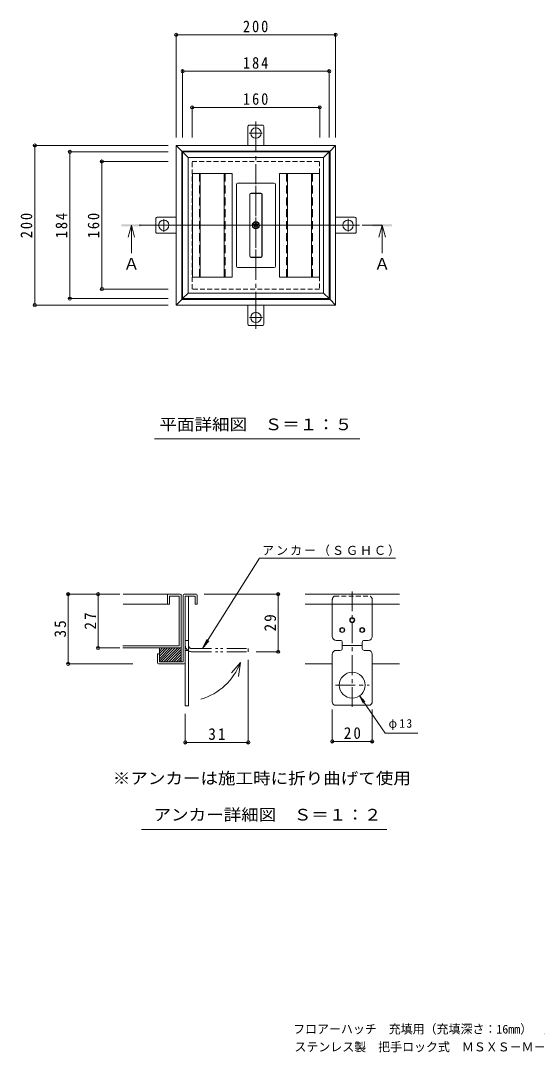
# Model space of a CAD drawing. Units: millimetres at full size, with parts at other scales. Extents: x -307 to 327, y -274 to 244.
# Drawn here: x -307 to -47, y -274 to 244 of the extents above; entities that cross this region are included whole.
import ezdxf
from ezdxf.enums import TextEntityAlignment as Align

# ---------------------------------------------------------------- set-up
doc = ezdxf.new("R2010")
doc.units = ezdxf.units.MM
doc.header["$LTSCALE"] = 2
doc.header["$PDMODE"] = 32
doc.header["$PDSIZE"] = 1.6
for name, pattern in [('CHAIN1', [8, 5, -1, 1, -1]), ('DASHED1', [1.8, 1.2, -0.6]), ('DASHED2', [3, 2, -1]), ('DOUBLE_CHAIN1', [8.8, 5, -1, 0.6, -0.6, 0.6, -1])]:
    doc.linetypes.add(name, pattern=pattern)
for name, color, linetype, lineweight in [('0-0_通り芯', 7, 'CHAIN1', 9), ('0-1_躯体', 2, 'Continuous', 9), ('0-2_仕上', 3, 'Continuous', 9), ('0-3_建具', 2, 'Continuous', 9), ('0-4_その他', 7, 'Continuous', 9), ('0-5_寸法', 4, 'Continuous', 9), ('D-1', 2, 'Continuous', 9), ('D-2', 3, 'Continuous', 9), ('D-4', 7, 'Continuous', 9), ('D-5', 7, 'Continuous', 9)]:
    doc.layers.add(name, color=color, linetype=linetype, lineweight=lineweight)
doc.layers.add('F-5_F-5ﾚｲﾔ', color=3, linetype='Continuous')
doc.styles.add('ＭＳ ゴシック', font='')
doc.styles.get('ＭＳ ゴシック').set_extended_font_data('MS Gothic')

msp = doc.modelspace()

# ---------------------------------------------------------------- linework, layer by layer
at = {"layer": '0-0_通り芯'}
for p, q in [((-188.715, 97.482), (-188.715, 186.709)), ((-237.26, 140.847), (-141.102, 140.847))]:
    msp.add_line(p, q, dxfattribs=at)
at = {"layer": '0-1_躯体', "linetype": 'CHAIN1'}
for p, q in [((-188.715, 192.846), (-188.715, 182.136)), ((-185.609, 187.087), (-192.09, 187.087)), ((-240.709, 140.847), (-229.998, 140.847)), ((-234.95, 143.856), (-234.95, 137.639)), ((-136.711, 140.847), (-147.422, 140.847)), ((-142.47, 137.73), (-142.47, 144.019)), ((-188.715, 88.848), (-188.715, 99.559)), ((-191.926, 94.607), (-185.391, 94.607))]:
    msp.add_line(p, q, dxfattribs=at)
at = {"layer": '0-1_躯体'}
for p, q in [((-192.715, 190.387), (-192.715, 180.847)), ((-192.302, 191.087), (-185.127, 191.087)), ((-184.715, 190.387), (-184.715, 180.847)), ((-225.915, 178.047), (-228.715, 180.847)), ((-228.715, 180.847), (-228.715, 100.847)), ((-148.715, 180.847), (-228.715, 180.847)), ((-225.915, 178.047), (-225.915, 103.647)), ((-151.515, 178.047), (-225.915, 178.047)), ((-151.515, 178.047), (-148.715, 180.847)), ((-151.515, 103.647), (-151.515, 178.047)), ((-148.715, 100.847), (-148.715, 180.847)), ((-238.95, 137.259), (-238.95, 144.434)), ((-238.25, 144.847), (-228.71, 144.847)), ((-139.17, 144.847), (-148.71, 144.847)), ((-138.47, 137.259), (-138.47, 144.434)), ((-238.25, 136.846), (-228.71, 136.846)), ((-139.17, 136.846), (-148.71, 136.846)), ((-225.915, 103.647), (-228.715, 100.847)), ((-225.915, 103.647), (-151.515, 103.647)), ((-151.515, 103.647), (-148.715, 100.847)), ((-228.715, 100.847), (-148.715, 100.847)), ((-192.715, 91.307), (-192.715, 100.847)), ((-184.715, 91.307), (-184.715, 100.847)), ((-192.302, 90.607), (-185.127, 90.607))]:
    msp.add_line(p, q, dxfattribs=at)
at = {"layer": '0-1_躯体', "linetype": 'DASHED1'}
for p, q in [((-220.715, 108.864), (-220.715, 172.864)), ((-220.715, 172.864), (-156.715, 172.864)), ((-156.715, 172.864), (-156.715, 108.864)), ((-156.715, 108.864), (-220.715, 108.864))]:
    msp.add_line(p, q, dxfattribs=at)
at = {"layer": '0-1_躯体'}
for centre in [(-188.715, 187.087), (-234.95, 140.847), (-142.47, 140.847), (-188.715, 94.607)]:
    msp.add_circle(centre, 2.6, dxfattribs=at)
for centre, start, end in [((-191.915, 190.387), 118.95502, 180), ((-185.515, 190.387), 0, 61.04498), ((-238.25, 144.047), 90, 151.04498), ((-139.17, 144.047), 28.95502, 90), ((-238.25, 137.647), 208.95502, 270), ((-139.17, 137.647), 270, 331.04498), ((-191.915, 91.307), 180, 241.04498), ((-185.515, 91.307), 298.95502, 0)]:
    msp.add_arc(centre, 0.8, start, end, dxfattribs=at)
at = {"layer": '0-2_仕上'}
for p, q in [((-222.715, 174.864), (-225.515, 177.664)), ((-225.515, 104.064), (-225.515, 177.664)), ((-225.515, 177.664), (-151.915, 177.664)), ((-154.715, 174.864), (-151.915, 177.664)), ((-151.915, 177.664), (-151.915, 104.064)), ((-222.715, 174.864), (-222.715, 106.864)), ((-154.715, 174.864), (-222.715, 174.864)), ((-154.715, 106.864), (-154.715, 174.864)), ((-198.515, 120.246), (-198.515, 161.446)), ((-197.915, 162.046), (-179.515, 162.046)), ((-178.915, 161.446), (-178.915, 120.246)), ((-191.815, 125.446), (-191.815, 156.246)), ((-191.715, 125.446), (-191.715, 156.246)), ((-191.115, 156.946), (-186.315, 156.946)), ((-191.115, 156.846), (-186.315, 156.846)), ((-185.715, 125.446), (-185.715, 156.246)), ((-185.615, 125.446), (-185.615, 156.246)), ((-191.115, 124.846), (-186.315, 124.846)), ((-191.115, 124.746), (-186.315, 124.746)), ((-197.915, 119.646), (-179.515, 119.646)), ((-222.715, 106.864), (-225.515, 104.064)), ((-151.915, 104.064), (-225.515, 104.064)), ((-222.715, 106.864), (-154.715, 106.864)), ((-154.715, 106.864), (-151.915, 104.064))]:
    msp.add_line(p, q, dxfattribs=at)
at = {"layer": '0-2_仕上', "linetype": 'CHAIN1'}
for p, q in [((-188.715, 118.699), (-188.715, 163.011)), ((-219.681, 140.847), (-201.953, 140.847)), ((-157.112, 140.847), (-176.517, 140.847))]:
    msp.add_line(p, q, dxfattribs=at)
at = {"layer": '0-2_仕上'}
for radius in [1.8, 1.6, 0.24]:
    msp.add_circle((-188.715, 140.846), radius, dxfattribs=at)
for centre, radius, start, end in [((-197.915, 161.446), 0.6, 90, 180), ((-179.515, 161.446), 0.6, 0, 90), ((-191.115, 156.246), 0.7, 90, 180), ((-191.115, 156.246), 0.6, 90, 180), ((-186.315, 156.246), 0.7, 0, 90), ((-186.315, 156.246), 0.6, 0, 90), ((-189.38, 141.063), 0.32, 78.67039, 245.32971), ((-189.614, 140.554), 0.24, 330.6705, 65.32962), ((-189.126, 140.28), 0.32, 150.67039, 317.32971), ((-189.27, 141.611), 0.24, 258.6705, 353.32962), ((-188.715, 141.546), 0.32, 6.67039, 173.32971), ((-188.715, 139.901), 0.24, 42.6705, 137.32962), ((-188.303, 140.28), 0.32, 222.67039, 29.32971), ((-188.159, 141.611), 0.24, 186.6705, 281.32962), ((-188.049, 141.063), 0.32, 294.67039, 101.32971), ((-187.815, 140.554), 0.24, 114.6705, 209.32962), ((-191.115, 125.446), 0.7, 180, 270), ((-191.115, 125.446), 0.6, 180, 270), ((-186.315, 125.446), 0.6, 270, 0), ((-186.315, 125.446), 0.7, 270, 0), ((-197.915, 120.246), 0.6, 180, 270), ((-179.515, 120.246), 0.6, 270, 0)]:
    msp.add_arc(centre, radius, start, end, dxfattribs=at)
at = {"layer": '0-3_建具'}
for p, q in [((-200.615, 166.847), (-220.615, 166.847)), ((-220.615, 166.847), (-220.615, 114.847)), ((-216.615, 114.847), (-216.615, 166.847)), ((-204.615, 114.847), (-204.615, 166.847)), ((-200.615, 166.847), (-200.615, 114.847)), ((-176.815, 166.847), (-156.815, 166.847)), ((-176.815, 166.847), (-176.815, 114.847)), ((-172.815, 114.847), (-172.815, 166.847)), ((-160.815, 114.847), (-160.815, 166.847)), ((-156.815, 166.847), (-156.815, 114.847)), ((-200.615, 114.847), (-220.615, 114.847)), ((-176.815, 114.847), (-156.815, 114.847))]:
    msp.add_line(p, q, dxfattribs=at)
at = {"layer": '0-3_建具', "linetype": 'DASHED2'}
for p, q in [((-217.095, 166.847), (-217.095, 114.847)), ((-204.135, 114.847), (-204.135, 166.847)), ((-173.295, 114.847), (-173.295, 166.847)), ((-160.335, 166.847), (-160.335, 114.847))]:
    msp.add_line(p, q, dxfattribs=at)
at = {"layer": '0-4_その他'}
for p, q in [((-228.715, 237.005), (-228.715, 184.847)), ((-228.715, 236.405), (-148.715, 236.405)), ((-148.715, 237.005), (-148.715, 184.847)), ((-225.497, 218.714), (-225.497, 184.847)), ((-225.497, 218.114), (-151.897, 218.114)), ((-151.897, 218.714), (-151.897, 184.847)), ((-220.697, 200.609), (-220.697, 184.847)), ((-220.697, 200.009), (-156.697, 200.009)), ((-156.697, 200.609), (-156.697, 184.847)), ((-300.296, 180.847), (-232.715, 180.847)), ((-299.696, 100.847), (-299.696, 180.847)), ((-282.707, 177.647), (-232.715, 177.647)), ((-282.107, 177.647), (-282.107, 104.047)), ((-266.614, 172.847), (-232.715, 172.847)), ((-266.014, 172.847), (-266.014, 108.847)), ((-266.614, 108.847), (-232.715, 108.847)), ((-282.707, 104.047), (-232.715, 104.047)), ((-300.296, 100.847), (-232.715, 100.847))]:
    msp.add_line(p, q, dxfattribs=at)
for p in [(-228.715, 236.405), (-148.715, 236.405), (-225.497, 218.114), (-151.897, 218.114), (-220.697, 200.009), (-156.697, 200.009), (-299.696, 180.847), (-282.107, 177.647), (-266.014, 172.847), (-266.014, 108.847), (-282.107, 104.047), (-299.696, 100.847)]:
    msp.add_point(p, dxfattribs=at)
at = {"layer": '0-5_寸法'}
for p, q in [((-251.173, 140.847), (-252.773, 134.847)), ((-251.173, 140.847), (-251.173, 126.847)), ((-251.173, 140.847), (-249.573, 134.847)), ((-125.348, 140.847), (-126.948, 134.847)), ((-125.348, 140.847), (-125.348, 126.847)), ((-125.348, 140.847), (-123.748, 134.847))]:
    msp.add_line(p, q, dxfattribs=at)
at = {"layer": '0-5_寸法', "linetype": 'CHAIN1'}
msp.add_line((-125.348, 140.847), (-247.812, 140.847), dxfattribs=at)
at = {"layer": '0-5_寸法', "color": 7}
msp.add_line((-239.675, 33.691), (-136.551, 33.691), dxfattribs=at)
at = {"layer": '0-5_寸法'}
for points in [[(-256.173, 140.347), (-246.173, 140.347), (-256.173, 141.347), (-246.173, 141.347)], [(-130.348, 140.347), (-120.348, 140.347), (-130.348, 141.347), (-120.348, 141.347)]]:
    msp.add_solid(points, dxfattribs=at)
at = {"layer": 'D-1'}
for p, q in [((-225.151, -44.696), (-225.151, -78.196)), ((-224.651, -44.196), (-218.651, -44.196)), ((-224.151, -78.696), (-224.151, -45.196)), ((-218.151, -44.696), (-218.151, -49.196)), ((-164.01, -44.196), (-116.716, -44.196)), ((-164.01, -49.196), (-116.716, -49.196)), ((-150.363, -65.384), (-150.363, -49.196)), ((-130.363, -65.384), (-130.363, -49.196)), ((-237.151, -74.196), (-237.151, -71.196)), ((-237.151, -76.575), (-231.772, -71.196)), ((-237.151, -75.302), (-233.044, -71.196)), ((-237.151, -74.03), (-234.317, -71.196)), ((-237.151, -71.484), (-236.863, -71.196)), ((-237.151, -77.848), (-230.499, -71.196)), ((-237.149, -72.755), (-235.59, -71.196)), ((-236.226, -78.196), (-229.226, -71.196)), ((-234.953, -78.196), (-227.953, -71.196)), ((-233.68, -78.196), (-226.68, -71.196)), ((-232.408, -78.196), (-226.151, -71.939)), ((-226.651, -71.196), (-226.151, -71.196)), ((-226.151, -78.196), (-226.151, -71.196)), ((-224.151, -67.384), (-222.551, -67.384)), ((-224.151, -72.384), (-222.551, -72.384)), ((-146.363, -67.384), (-148.363, -67.384)), ((-146.363, -72.384), (-148.363, -72.384)), ((-145.363, -71.384), (-145.363, -68.384)), ((-145.363, -69.884), (-135.363, -69.884)), ((-135.363, -68.384), (-135.363, -71.384)), ((-134.363, -67.384), (-132.363, -67.384)), ((-134.363, -72.384), (-132.363, -72.384)), ((-238.151, -74.196), (-237.151, -74.196)), ((-238.151, -78.696), (-238.151, -74.196)), ((-237.151, -74.196), (-237.151, -78.196)), ((-231.135, -78.196), (-226.151, -73.212)), ((-229.862, -78.196), (-226.151, -74.485)), ((-228.589, -78.196), (-226.151, -75.757)), ((-227.316, -78.196), (-226.151, -77.03)), ((-150.363, -74.384), (-150.363, -98.134)), ((-130.363, -74.384), (-130.363, -98.134)), ((-237.659, -79.196), (-224.651, -79.196)), ((-237.151, -78.196), (-225.151, -78.196)), ((-224.151, -78.696), (-224.151, -100.196)), ((-164.01, -79.196), (-150.363, -79.196)), ((-130.363, -79.196), (-116.716, -79.196)), ((-149.331, -99.884), (-131.395, -99.884))]:
    msp.add_line(p, q, dxfattribs=at)
at = {"layer": 'D-1', "linetype": 'DASHED1'}
for p, q in [((-149.331, -45.196), (-131.395, -45.196)), ((-150.363, -46.946), (-150.363, -49.196)), ((-130.363, -46.946), (-130.363, -49.196))]:
    msp.add_line(p, q, dxfattribs=at)
at = {"layer": 'D-1', "linetype": 'CHAIN1'}
for p, q in [((-140.363, -42.806), (-140.363, -101.92)), ((-148.833, -89.884), (-131.885, -89.884))]:
    msp.add_line(p, q, dxfattribs=at)
at = {"layer": 'D-1', "linetype": 'DOUBLE_CHAIN1'}
for p, q in [((-220.951, -71.484), (-192.551, -71.484)), ((-192.551, -73.084), (-192.551, -71.484)), ((-220.951, -73.084), (-192.551, -73.084))]:
    msp.add_line(p, q, dxfattribs=at)
at = {"layer": 'D-1', "color": 7}
for p, q in [((-192.551, -119.178), (-192.551, -77.084)), ((-224.151, -119.178), (-224.151, -104.196)), ((-224.151, -118.578), (-192.551, -118.578))]:
    msp.add_line(p, q, dxfattribs=at)
at = {"layer": 'D-1'}
for points in [[(-224.151, -45.196), (-219.151, -45.196), (-219.151, -49.196), (-218.151, -49.196)], [(-224.151, -100.196), (-222.551, -100.196), (-222.551, -45.196)]]:
    msp.add_lwpolyline(points, dxfattribs=at)
for centre, radius in [((-140.363, -57.196), 1.25), ((-140.363, -57.196), 1), ((-145.363, -62.196), 1.25), ((-145.363, -62.196), 1), ((-135.363, -62.196), 1.25), ((-135.363, -62.196), 1), ((-140.363, -89.884), 6.5)]:
    msp.add_circle(centre, radius, dxfattribs=at)
for centre, radius, start, end in [((-224.651, -44.696), 0.5, 90, 180), ((-218.651, -44.696), 0.5, 0, 90), ((-148.363, -65.384), 2, 180, 270), ((-132.363, -65.384), 2, 270, 0), ((-148.363, -74.384), 2, 90, 180), ((-146.363, -68.384), 1, 0, 90), ((-146.363, -71.384), 1, 270, 0), ((-134.363, -68.384), 1, 90, 180), ((-134.363, -71.384), 1, 180, 270), ((-132.363, -74.384), 2, 0, 90), ((-237.651, -78.696), 0.5, 180, 270), ((-224.651, -78.696), 0.5, 270, 0), ((-148.363, -98.134), 2, 180, 241.04498), ((-132.363, -98.134), 2, 298.95502, 0)]:
    msp.add_arc(centre, radius, start, end, dxfattribs=at)
at = {"layer": 'D-1', "linetype": 'DASHED1'}
for centre, start, end in [((-148.363, -46.946), 118.95502, 180), ((-132.363, -46.946), 0, 61.04498)]:
    msp.add_arc(centre, 2, start, end, dxfattribs=at)
at = {"layer": 'D-1', "linetype": 'DOUBLE_CHAIN1'}
for radius in [3.2, 1.6]:
    msp.add_arc((-220.951, -69.884), radius, 180, 270, dxfattribs=at)
at = {"layer": 'D-1', "color": 7}
for p in [(-224.151, -118.578), (-192.551, -118.578)]:
    msp.add_point(p, dxfattribs=at)
at = {"layer": 'D-2'}
for p, q in [((-255.298, -44.196), (-232.651, -44.196)), ((-233.151, -44.696), (-233.151, -49.196)), ((-233.151, -46.196), (-233.151, -47.396)), ((-226.651, -44.196), (-232.651, -44.196)), ((-232.151, -45.196), (-232.151, -49.196)), ((-227.151, -45.196), (-232.151, -45.196)), ((-227.151, -45.196), (-227.151, -70.196)), ((-226.151, -70.696), (-226.151, -44.696)), ((-233.151, -49.196), (-255.298, -49.196)), ((-232.151, -49.196), (-233.151, -49.196)), ((-227.151, -70.196), (-255.548, -70.196)), ((-255.548, -71.196), (-226.651, -71.196))]:
    msp.add_line(p, q, dxfattribs=at)
for centre, start, end in [((-232.651, -44.696), 90, 180), ((-226.651, -44.696), 0, 90), ((-226.651, -70.696), 270, 0)]:
    msp.add_arc(centre, 0.5, start, end, dxfattribs=at)
at = {"layer": 'D-4'}
for p, q in [((-283.331, -44.196), (-256.931, -44.196)), ((-282.931, -44.196), (-282.931, -79.196)), ((-267.931, -44.196), (-267.931, -71.196)), ((-177.151, -44.196), (-214.651, -44.196)), ((-177.551, -44.196), (-177.551, -73.084)), ((-268.331, -71.196), (-256.931, -71.196)), ((-177.151, -73.084), (-188.551, -73.084)), ((-283.331, -79.196), (-250.481, -79.196)), ((-150.363, -118.681), (-150.363, -102.134)), ((-130.363, -118.681), (-130.363, -102.134)), ((-150.363, -118.081), (-130.363, -118.081))]:
    msp.add_line(p, q, dxfattribs=at)
for p in [(-282.931, -44.196), (-267.931, -44.196), (-177.551, -44.196), (-267.931, -71.196), (-177.551, -73.084), (-282.931, -79.196), (-150.363, -118.081), (-130.363, -118.081)]:
    msp.add_point(p, dxfattribs=at)
at = {"layer": 'D-5'}
for p, q in [((-215.504, -71.484), (-213.415, -66.941)), ((-215.504, -71.484), (-212.311, -67.637)), ((-196.517, -78.492), (-200.963, -83.655)), ((-196.517, -78.492), (-197.402, -85.472)), ((-136.687, -95.244), (-123.822, -114.006)), ((-136.687, -95.244), (-134.842, -98.875)), ((-136.687, -95.244), (-133.998, -98.238)), ((-123.822, -114.006), (-107.487, -114.006)), ((-246.094, -162.334), (-122.972, -162.334))]:
    msp.add_line(p, q, dxfattribs=at)
msp.add_lwpolyline([(-215.504, -71.484), (-186.952, -26.145), (-118.614, -26.145)], dxfattribs=at)
msp.add_arc((-224.719, -67.947), 30.109, 286.17736, 339.49844, dxfattribs=at)

# ---------------------------------------------------------------- texts
at = {"layer": '0-4_その他', "color": 2, "char_height": 5.865, "attachment_point": 7, "style": 'ＭＳ ゴシック'}
for s, insert in [('\\T1.27;\\W0.9;200', (-195.215, 237.605)), ('\\T1.27;\\W0.9;184', (-195.197, 219.314)), ('\\T1.27;\\W0.9;160', (-195.197, 201.209))]:
    msp.add_mtext(s, dxfattribs=dict(at, insert=insert))
at = {"layer": '0-4_その他', "color": 2, "char_height": 5.865, "attachment_point": 7, "rotation": 90, "style": 'ＭＳ ゴシック'}
for s, insert in [('\\T1.27;\\W0.9;200', (-300.896, 134.347)), ('\\T1.27;\\W0.9;184', (-283.307, 134.347)), ('\\T1.27;\\W0.9;160', (-267.214, 134.347))]:
    msp.add_mtext(s, dxfattribs=dict(at, insert=insert))
at = {"layer": '0-5_寸法', "color": 2, "style": 'ＭＳ ゴシック'}
for p in [(-255.173, 116.847), (-129.348, 116.847)]:
    msp.add_text('Ａ', height=5.865, dxfattribs=at).set_placement(p, align=Align.BOTTOM_LEFT)
at = {"layer": '0-5_寸法', "color": 2, "style": 'ＭＳ ゴシック', "width": 1.1}
msp.add_text('平面詳細図\u3000Ｓ＝１：５', height=5.865, dxfattribs=at).set_placement((-237.113, 36.273), align=Align.BOTTOM_LEFT)
at = {"layer": 'D-1', "insert": (-212.601, -117.378), "char_height": 5.865, "attachment_point": 7, "style": 'ＭＳ ゴシック'}
msp.add_mtext('\\T1.27;\\W0.95;31', dxfattribs=at)
at = {"layer": 'D-4', "color": 2, "char_height": 5.865, "attachment_point": 7, "rotation": 90, "style": 'ＭＳ ゴシック'}
for s, insert in [('\\T1.27;\\W0.95;27', (-268.931, -61.946)), ('\\T1.27;\\W0.95;29', (-178.551, -62.89)), ('\\T1.27;\\W0.95;35', (-283.931, -65.946))]:
    msp.add_mtext(s, dxfattribs=dict(at, insert=insert))
at = {"layer": 'D-4', "color": 2, "insert": (-144.613, -116.881), "char_height": 5.865, "attachment_point": 7, "style": 'ＭＳ ゴシック'}
msp.add_mtext('\\T1.27;\\W0.95;20', dxfattribs=at)
at = {"layer": 'D-5', "color": 2, "style": 'ＭＳ ゴシック', "width": 1.1}
for s, p in [('※アンカーは施工時に折り曲げて使用', (-260.533, -141.242)), ('アンカー詳細図\u3000Ｓ＝１：２', (-240.096, -159.532))]:
    msp.add_text(s, height=5.865, dxfattribs=at).set_placement(p, align=Align.BOTTOM_LEFT)
at = {"layer": 'D-5', "char_height": 4.399, "attachment_point": 7, "style": 'ＭＳ ゴシック'}
for s, insert in [('\\T1.17;アンカー（ＳＧＨＣ）', (-185.608, -25.086)), ('\\T1.26;\\W0.95;φ13', (-122.154, -112.426))]:
    msp.add_mtext(s, dxfattribs=dict(at, insert=insert))
at = {"layer": 'F-5_F-5ﾚｲﾔ', "color": 7, "style": 'ＭＳ ゴシック'}
for s, p in [('フロアーハッチ\u3000充填用（充填深さ：16mm）\u3000屋内外用\u3000一般形', (-170.038, -265.925)), ('ステンレス製\u3000把手ロック式\u3000ＭＳＸＳ－Ｍ－２００', (-169.353, -274.883))]:
    msp.add_text(s, height=4.399, dxfattribs=at).set_placement(p, align=Align.BOTTOM_LEFT)

doc.saveas('drawing.dxf')
